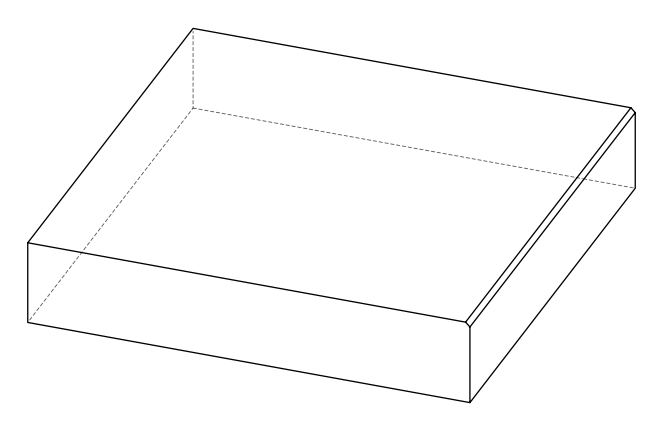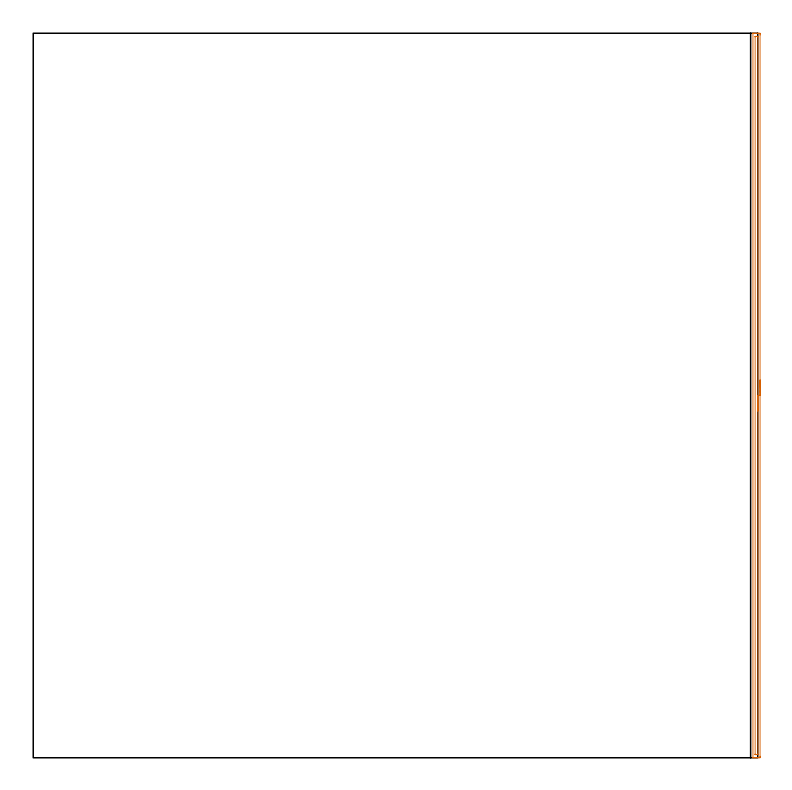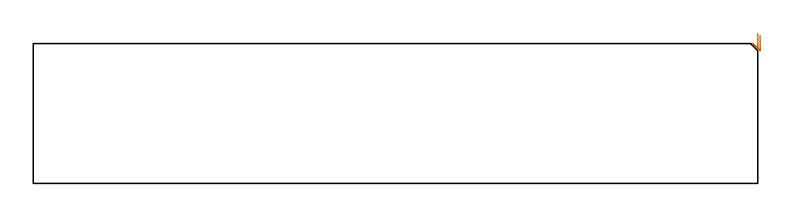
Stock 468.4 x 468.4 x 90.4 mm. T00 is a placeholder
(PLAN: 1 operations, 0 tool changes, 7.7 min)
(1 AREA_MILL | FG_CHAMFER_SURFACE | UGT0205_001 | 7.67 min | 4956 mm3)
(TOOL UGT0205_001 | Chamfer Mill 20 x 3 x 45 deg. | D20 FL50 Z2)
(OP 1 AREA_MILL)
G17 G21 G94 G90
T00 M6
G54
G17 G0 G90 X469.9 Y244.2 S1061 M3
G43 Z100.4 H0
Z95.8
G94 G1 Y244.162 Z94.928 F250.
Y244.048 Z94.064
Y243.859 Z93.212
Y243.597 Z92.38
Y243.263 Z91.574
Y242.86 Z90.8
Y242.392 Z90.064
Y241.86 Z89.372
Y241.271 Z88.729
Y240.628 Z88.14
Y239.936 Z87.608
Y239.2 Z87.14
Y238.426 Z86.737
Y237.62 Z86.403
Y236.788 Z86.141
Y235.936 Z85.952
Y235.072 Z85.838
Y234.2 Z85.8
Y0.98
X469.899 Y0.617 Z85.801
X469.894 Y0.093 Z85.803
X469.891 Y0.008 Z85.805
X469.374 Y0. Z86.322
X469.099 Z86.596
X468.487 Z87.208
X467.937 Z87.76
X467.6 Z88.096
X467.05 Z88.646
X466.713 Z88.982
X466.039 Z89.661
X465.7 Z89.999
X465.331 Z90.359
X465.302 Y0.009 Z90.388
X465.3 Y0.17 Z90.4
Y468.23
X465.303 Y468.391 Z90.388
X465.331 Y468.4 Z90.359
X465.701 Z89.999
X466.038 Z89.661
X466.713 Z88.982
X467.937 Z87.76
X468.487 Z87.208
X469.099 Z86.596
X469.374 Y468.397 Z86.322
X469.891 Y468.392 Z85.805
X469.894 Y468.307 Z85.803
X469.899 Y467.783 Z85.801
X469.9 Y467.253 Z85.8
Y234.2
X468.486 Z87.214
Y2.404
X468.485 Y2.18 Z87.215
X468.482 Y2.069 Z87.218
X468.479 Y2.022 Z87.221
X468.4 Y2.01 Z87.3
X467.999 Y2.002 Z87.701
X467.6 Y2. Z88.1
X467.113 Z88.587
X466.856 Y2.005 Z88.844
X466.75 Y2.01 Z88.95
X466.721 Y2.021 Z88.979
X466.718 Y2.069 Z88.982
X466.715 Y2.18 Z88.985
X466.714 Y2.402 Z88.986
Y465.996
X466.715 Y466.22 Z88.985
X466.718 Y466.331 Z88.982
X466.721 Y466.378 Z88.979
X466.8 Y466.39 Z88.9
X467.201 Y466.398 Z88.499
X467.6 Y466.4 Z88.1
X468.087 Z87.613
X468.345 Y466.395 Z87.355
X468.45 Y466.39 Z87.25
X468.479 Y466.379 Z87.221
X468.482 Y466.331 Z87.218
X468.485 Y466.22 Z87.215
X468.486 Y465.998 Z87.214
Y234.2
Y233.328 Z87.252
Y232.464 Z87.366
Y231.612 Z87.555
Y230.78 Z87.817
Y229.974 Z88.151
Y229.2 Z88.554
Y228.464 Z89.023
Y227.772 Z89.554
Y227.129 Z90.143
Y226.54 Z90.786
Y226.008 Z91.478
Y225.54 Z92.214
Y225.137 Z92.988
Y224.803 Z93.794
Y224.541 Z94.626
Y224.352 Z95.478
Y224.238 Z96.343
Y224.2 Z97.214
G0 Z100.4
M5
M2
